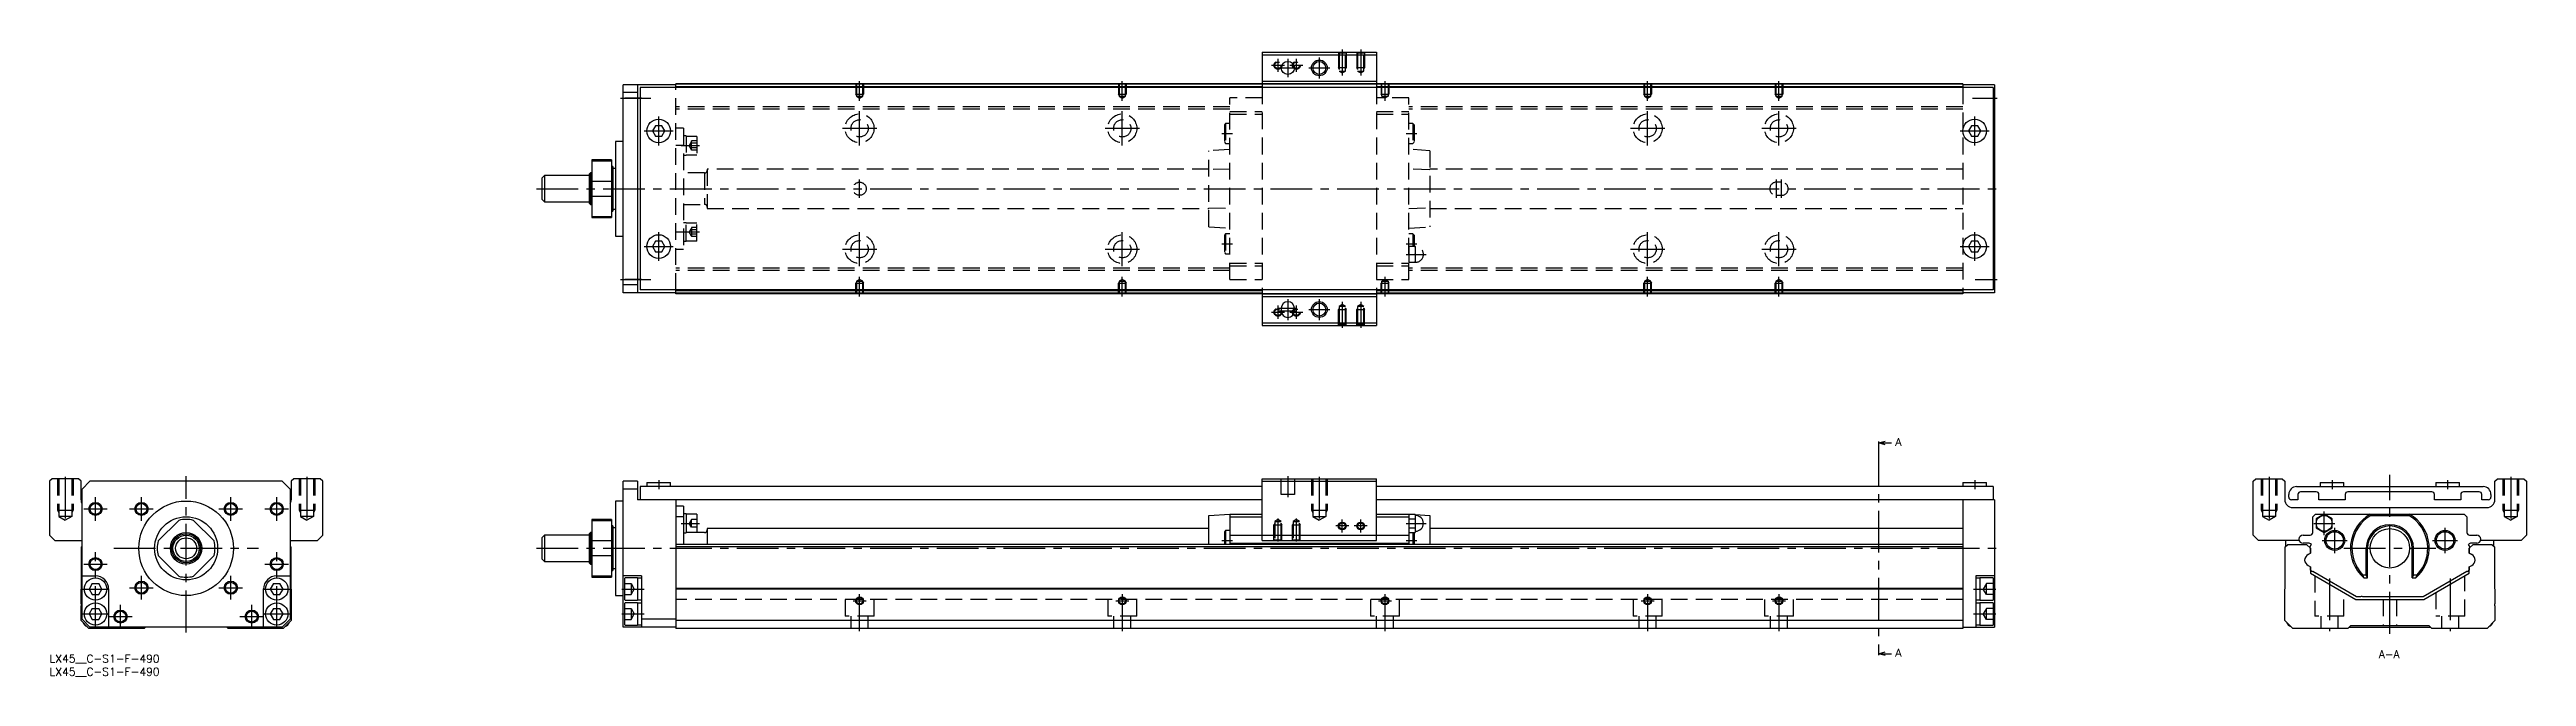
# Model space of a CAD drawing. Extents: x 0 to 943, y -8 to 230.
import ezdxf

# ---------------------------------------------------------------- set-up
doc = ezdxf.new("R2010")
doc.units = 0
doc.header["$LTSCALE"] = 0.5
doc.linetypes.add('CENTER', pattern=[50.8, 31.75, -6.35, 6.35, -6.35])
doc.linetypes.add('DASHED', pattern=[19.05, 12.7, -6.35])
for name, color, linetype in [('MSM_CENTER', 1, 'CENTER'), ('MSM_CONTINUOUS', 7, 'CONTINUOUS'), ('MSM_DASHED', 4, 'DASHED'), ('MSM_NARROW', 5, 'CONTINUOUS'), ('MSM_PART_NUMBER', 7, 'CONTINUOUS')]:
    doc.layers.add(name, color=color, linetype=linetype)
doc.styles.get("Standard").update_dxf_attribs({"font": 'txt.shx', "height": 3, "bigfont": 'bigfont.shx'})

# ---------------------------------------------------------------- blocks, each defined once
blk = doc.blocks.new('*U3')
at = {"layer": 'MSM_PART_NUMBER'}
blk.add_text('LX45__C-S1-F-490', height=3, dxfattribs=at).set_placement((0, -3))
blk = doc.blocks.new('*U4')
at = {"layer": 'MSM_PART_NUMBER'}
blk.add_text('LX45__C-S1-F-490', height=3, dxfattribs=at).set_placement((0, -8))

msp = doc.modelspace()

# ---------------------------------------------------------------- linework, layer by layer
at = {"layer": 'MSM_CENTER'}
for p, q in [((467.65, 226.88), (467.65, 221.88)), ((471.4, 226.88), (471.4, 219.88)), ((474.65, 226.88), (474.65, 221.88)), ((483.4, 227.38), (483.4, 219.38)), ((492.15, 230.38), (492.15, 220.47)), ((499.15, 230.38), (499.15, 220.47)), ((308.4, 210.87), (308.4, 218.38)), ((408.4, 210.87), (408.4, 218.38)), ((465.15, 224.38), (470.15, 224.38)), ((467.9, 223.38), (474.9, 223.38)), ((472.15, 224.38), (477.15, 224.38)), ((479.4, 223.38), (487.4, 223.38)), ((508.4, 218.38), (508.4, 210.87)), ((608.4, 210.87), (608.4, 218.38)), ((658.4, 210.87), (658.4, 218.38)), ((217.4, 211.88), (228.9, 211.88)), ((732.07, 211.88), (741.4, 211.88)), ((226.4, 199.38), (237.4, 199.38)), ((231.9, 193.88), (231.9, 204.88)), ((301.9, 200.38), (314.9, 200.38)), ((308.4, 193.88), (308.4, 206.88)), ((401.9, 200.38), (414.9, 200.38)), ((408.4, 193.88), (408.4, 206.88)), ((446.25, 198.38), (450.35, 198.38)), ((516.45, 198.38), (520.55, 198.38)), ((601.9, 200.38), (614.9, 200.38)), ((608.4, 193.88), (608.4, 206.88)), ((651.9, 200.38), (664.9, 200.38)), ((658.4, 193.88), (658.4, 206.88)), ((727.4, 199.38), (738.4, 199.38)), ((732.9, 193.88), (732.9, 204.88)), ((240.4, 193.83), (247.4, 193.83)), ((308.4, 173.88), (308.4, 180.88)), ((657.4, 173.88), (657.4, 180.88)), ((659.4, 173.88), (659.4, 180.88)), ((185.4, 177.38), (742.4, 177.38)), ((231.9, 149.88), (231.9, 160.88)), ((240.4, 160.92), (247.4, 160.92)), ((308.4, 147.88), (308.4, 160.88)), ((408.4, 147.88), (408.4, 160.88)), ((608.4, 147.88), (608.4, 160.88)), ((658.4, 147.88), (658.4, 160.88)), ((732.9, 149.88), (732.9, 160.88)), ((226.4, 155.38), (237.4, 155.38)), ((301.9, 154.38), (314.9, 154.38)), ((401.9, 154.38), (414.9, 154.38)), ((446.25, 156.38), (450.35, 156.38)), ((516.45, 156.38), (520.55, 156.38)), ((516.45, 152.38), (524.05, 152.38)), ((601.9, 154.38), (614.9, 154.38)), ((651.9, 154.38), (664.9, 154.38)), ((727.4, 155.38), (738.4, 155.38)), ((217.4, 142.88), (228.9, 142.88)), ((308.4, 136.38), (308.4, 143.89)), ((408.4, 136.38), (408.4, 143.89)), ((508.4, 143.89), (508.4, 136.38)), ((608.4, 136.38), (608.4, 143.89)), ((658.4, 136.38), (658.4, 143.89)), ((733.07, 142.88), (741.4, 142.88)), ((467.65, 132.88), (467.65, 127.88)), ((471.4, 135.38), (471.4, 127.38)), ((474.65, 132.88), (474.65, 127.88)), ((483.4, 135.38), (483.4, 127.38)), ((492.15, 134.29), (492.15, 124.38)), ((499.15, 134.29), (499.15, 124.38)), ((465.15, 130.38), (470.15, 130.38)), ((467.9, 131.88), (474.9, 131.88)), ((467.9, 130.88), (474.9, 130.88)), ((472.15, 130.38), (477.15, 130.38)), ((479.4, 131.38), (487.4, 131.38)), ((696.28, 80.12), (696.28, 0.88)), ((6, 67.76), (6, 50.18)), ((52, 8.5), (52, 68)), ((98, 67.76), (98, 50.18)), ((231.9, 66.5), (231.9, 63)), ((471.4, 68), (471.4, 60)), ((483.4, 67.76), (483.4, 50.18)), ((732.9, 66.5), (732.9, 63)), ((844.96, 67.76), (844.96, 50.18)), ((868.96, 66.5), (868.96, 63)), ((890.96, 8), (890.96, 68.5)), ((912.96, 66.5), (912.96, 63)), ((936.96, 67.76), (936.96, 50.18)), ((17.5, 51), (17.5, 60)), ((35, 51), (35, 60)), ((69, 51), (69, 60)), ((86.5, 51), (86.5, 60)), ((13, 55.5), (22, 55.5)), ((30.5, 55.5), (39.5, 55.5)), ((64.5, 55.5), (73.5, 55.5)), ((82, 55.5), (91, 55.5)), ((240.4, 50), (247.4, 50)), ((467.65, 51.81), (467.65, 43.1)), ((474.65, 51.81), (474.65, 43.1)), ((494.65, 49), (489.65, 49)), ((492.15, 46.5), (492.15, 51.5)), ((501.65, 49), (496.65, 49)), ((499.15, 46.5), (499.15, 51.5)), ((516.45, 50), (524.05, 50)), ((861.96, 50), (869.96, 50)), ((865.96, 45.54), (865.96, 54.46)), ((869.96, 38.7), (869.96, 48.3)), ((911.96, 38.7), (911.96, 48.3)), ((17.5, 10.25), (17.5, 39)), ((24.5, 40.5), (79.5, 40.5)), ((86.5, 10.25), (86.5, 39)), ((185.4, 40.5), (742.4, 40.5)), ((446.25, 43.5), (450.35, 43.5)), ((516.45, 43.5), (520.55, 43.5)), ((865.16, 43.5), (874.76, 43.5)), ((873.46, 40.5), (908.46, 40.5)), ((907.16, 43.5), (916.76, 43.5)), ((13, 34.5), (22, 34.5)), ((35, 21), (35, 30)), ((69, 21), (69, 30)), ((82, 34.5), (91, 34.5)), ((867.96, 28.97), (867.96, 9)), ((913.96, 28.97), (913.96, 9)), ((12.25, 25), (22.75, 25)), ((27, 10), (27, 19)), ((30.5, 25.5), (39.5, 25.5)), ((64.5, 25.5), (73.5, 25.5)), ((77, 10), (77, 19)), ((81.25, 25), (91.75, 25)), ((217.9, 25), (226.4, 25)), ((305.9, 20.5), (310.9, 20.5)), ((308.4, 9), (308.4, 23)), ((405.9, 20.5), (410.9, 20.5)), ((408.4, 23), (408.4, 9)), ((505.9, 20.5), (510.9, 20.5)), ((508.4, 23), (508.4, 9)), ((605.9, 20.5), (610.9, 20.5)), ((608.4, 23), (608.4, 9)), ((655.9, 20.5), (660.9, 20.5)), ((658.4, 23), (658.4, 9)), ((732.4, 25), (740.9, 25)), ((12.25, 15.5), (22.75, 15.5)), ((22.5, 14.5), (31.5, 14.5)), ((72.5, 14.5), (81.5, 14.5)), ((81.25, 15.5), (91.75, 15.5)), ((217.9, 15.5), (226.4, 15.5)), ((732.4, 15.5), (740.9, 15.5))]:
    msp.add_line(p, q, dxfattribs=at)
at = {"layer": 'MSM_CONTINUOUS'}
for p, q in [((461.65, 229.38), (461.65, 215.88)), ((461.65, 229.38), (505.15, 229.38)), ((461.65, 228.38), (505.15, 228.38)), ((505.15, 229.38), (505.15, 215.88)), ((238.4, 216.98), (218.4, 216.98)), ((218.4, 137.78), (218.4, 216.98)), ((223.9, 216.98), (223.9, 137.78)), ((728.4, 217.38), (238.4, 217.38)), ((238.4, 215.88), (238.4, 217.38)), ((461.65, 217.18), (238.4, 217.18)), ((461.65, 218.38), (505.15, 218.38)), ((461.65, 217.38), (505.15, 217.38)), ((728.4, 217.18), (505.15, 217.18)), ((728.4, 217.38), (728.4, 215.88)), ((740.4, 216.98), (728.4, 216.98)), ((740.4, 216.98), (740.4, 137.78)), ((223.9, 213.98), (218.4, 213.98)), ((739.9, 215.88), (224.9, 215.88)), ((224.9, 215.88), (224.9, 138.88)), ((461.65, 216.18), (238.4, 216.18)), ((728.4, 216.18), (505.15, 216.18)), ((739.9, 215.88), (739.9, 138.88)), ((230.74, 201.38), (229.59, 199.38)), ((229.59, 199.38), (230.74, 197.38)), ((233.05, 201.38), (230.74, 201.38)), ((234.2, 199.38), (233.05, 201.38)), ((233.05, 197.38), (234.2, 199.38)), ((731.74, 201.38), (730.59, 199.38)), ((730.59, 199.38), (731.74, 197.38)), ((734.05, 201.38), (731.74, 201.38)), ((735.2, 199.38), (734.05, 201.38)), ((734.05, 197.38), (735.2, 199.38)), ((215.4, 195.38), (215.4, 159.38)), ((218.4, 195.38), (215.4, 195.38)), ((230.74, 197.38), (233.05, 197.38)), ((731.74, 197.38), (734.05, 197.38)), ((188.4, 182.38), (187.4, 181.38)), ((187.4, 181.38), (187.4, 173.38)), ((188.4, 182.38), (188.4, 172.38)), ((205.4, 182.38), (188.4, 182.38)), ((205.9, 183.38), (205.4, 182.88)), ((205.4, 182.88), (205.4, 171.88)), ((205.9, 183.38), (205.9, 171.38)), ((206.4, 183.38), (205.9, 183.38)), ((213.9, 188.38), (206.4, 188.38)), ((206.4, 188.38), (206.4, 166.38)), ((206.4, 188.01), (213.9, 188.01)), ((213.9, 180.17), (206.4, 180.17)), ((213.9, 188.38), (213.9, 166.38)), ((214.4, 185.88), (213.9, 185.88)), ((214.4, 185.88), (214.4, 168.88)), ((215.4, 185.13), (214.4, 185.13)), ((187.4, 173.38), (188.4, 172.38)), ((188.4, 172.38), (205.4, 172.38)), ((205.4, 171.88), (205.9, 171.38)), ((205.9, 171.38), (206.4, 171.38)), ((206.4, 174.58), (213.9, 174.58)), ((213.9, 166.74), (206.4, 166.74)), ((206.4, 166.38), (213.9, 166.38)), ((213.9, 168.88), (214.4, 168.88)), ((214.4, 169.63), (215.4, 169.63)), ((215.4, 159.38), (218.4, 159.38)), ((230.74, 157.38), (229.59, 155.38)), ((229.59, 155.38), (230.74, 153.38)), ((233.05, 157.38), (230.74, 157.38)), ((230.74, 153.38), (233.05, 153.38)), ((234.2, 155.38), (233.05, 157.38)), ((233.05, 153.38), (234.2, 155.38)), ((731.74, 157.38), (730.59, 155.38)), ((730.59, 155.38), (731.74, 153.38)), ((734.05, 157.38), (731.74, 157.38)), ((731.74, 153.38), (734.05, 153.38)), ((735.2, 155.38), (734.05, 157.38)), ((734.05, 153.38), (735.2, 155.38)), ((223.9, 140.78), (218.4, 140.78)), ((238.4, 137.78), (218.4, 137.78)), ((739.9, 138.88), (224.9, 138.88)), ((238.4, 137.38), (238.4, 138.88)), ((461.65, 138.58), (238.4, 138.58)), ((461.65, 137.58), (238.4, 137.58)), ((728.4, 137.38), (238.4, 137.38)), ((461.65, 138.88), (461.65, 125.38)), ((461.65, 137.38), (505.15, 137.38)), ((461.65, 136.38), (505.15, 136.38)), ((505.15, 138.88), (505.15, 125.38)), ((728.4, 138.58), (505.15, 138.58)), ((728.4, 137.58), (505.15, 137.58)), ((728.4, 138.88), (728.4, 137.38)), ((740.4, 137.78), (728.4, 137.78)), ((461.65, 126.38), (505.15, 126.38)), ((461.65, 125.38), (505.15, 125.38)), ((468.9, 131.88), (468.9, 130.88)), ((473.9, 130.88), (473.9, 131.88)), ((696.28, 80.62), (698.78, 81.29)), ((696.28, 81.12), (696.28, 80.12)), ((696.28, 80.62), (701.28, 80.62)), ((698.78, 79.95), (696.28, 80.62)), ((1, 67), (0, 66)), ((11, 67), (1, 67)), ((12, 66), (11, 67)), ((93, 67), (92, 66)), ((103, 67), (93, 67)), ((104, 66), (103, 67)), ((461.65, 67), (505.15, 67)), ((461.65, 43.5), (461.65, 67)), ((505.15, 43.5), (505.15, 67)), ((838.96, 66), (839.96, 67)), ((839.96, 67), (849.96, 67)), ((849.96, 67), (850.96, 66)), ((930.96, 66), (931.96, 67)), ((931.96, 67), (941.96, 67)), ((941.96, 67), (942.96, 66)), ((0, 66), (0, 45.5)), ((12, 59), (12, 66)), ((15.4, 66), (12.4, 63)), ((12.4, 13.5), (12.4, 63)), ((88.6, 66), (15.4, 66)), ((91.6, 63), (88.6, 66)), ((91.6, 63), (91.6, 13.5)), ((92, 66), (92, 59)), ((104, 45.5), (104, 66)), ((218.4, 58.5), (215.4, 58.5)), ((215.4, 58.5), (215.4, 22.5)), ((223.9, 66), (218.4, 66)), ((218.4, 10.5), (218.4, 66)), ((223.9, 63), (218.4, 63)), ((223.9, 66), (223.9, 59)), ((461.65, 59), (223.9, 59)), ((224.9, 64), (224.9, 59)), ((461.65, 64), (224.9, 64)), ((227.4, 65.5), (227.4, 64)), ((227.4, 65.5), (236.4, 65.5)), ((236.4, 64), (236.4, 65.5)), ((238.4, 59), (238.4, 10)), ((461.65, 66), (505.15, 66)), ((739.9, 64), (505.15, 64)), ((740.4, 59), (505.15, 59)), ((728.4, 65.5), (728.4, 64)), ((728.4, 65.5), (737.4, 65.5)), ((728.4, 59), (728.4, 10)), ((737.4, 64), (737.4, 65.5)), ((739.9, 64), (739.9, 59)), ((740.4, 59), (740.4, 10.5)), ((838.96, 45.5), (838.96, 66)), ((850.96, 66), (850.96, 59)), ((852.46, 60), (852.46, 61)), ((855.96, 59), (853.46, 59)), ((855.46, 64), (926.46, 64)), ((855.96, 61), (855.96, 59)), ((862.96, 62), (856.96, 62)), ((863.96, 59), (863.96, 61)), ((873.96, 59), (863.96, 59)), ((864.46, 65.5), (873.46, 65.5)), ((864.46, 65.5), (864.46, 64)), ((873.46, 64), (873.46, 65.5)), ((873.96, 61), (873.96, 59)), ((906.96, 62), (874.96, 62)), ((907.96, 59), (907.96, 61)), ((917.96, 59), (907.96, 59)), ((908.46, 65.5), (917.46, 65.5)), ((908.46, 65.5), (908.46, 64)), ((917.46, 64), (917.46, 65.5)), ((917.96, 61), (917.96, 59)), ((924.96, 62), (918.96, 62)), ((925.96, 59), (925.96, 61)), ((928.46, 59), (925.96, 59)), ((929.46, 61), (929.46, 60)), ((930.96, 59), (930.96, 66)), ((942.96, 66), (942.96, 45.5)), ((41.36, 43.3), (49.2, 51.14)), ((54.8, 51.14), (62.64, 43.3)), ((213.9, 51.5), (206.4, 51.5)), ((206.4, 51.5), (206.4, 29.5)), ((206.4, 51.14), (213.9, 51.14)), ((213.9, 51.5), (213.9, 29.5)), ((214.4, 49), (213.9, 49)), ((214.4, 49), (214.4, 32)), ((215.4, 48.25), (214.4, 48.25)), ((241.4, 56.5), (238.4, 56.5)), ((241.4, 52.5), (238.4, 52.5)), ((241.4, 56.5), (241.4, 42)), ((242.4, 53.65), (241.4, 53.65)), ((242.4, 53.65), (242.4, 46.35)), ((246.4, 53.5), (242.4, 53.5)), ((246.4, 53.5), (246.4, 46.5)), ((250.4, 48), (250.4, 42)), ((441.35, 48), (250.4, 48)), ((441.35, 53), (449.35, 53.5)), ((441.35, 42), (441.35, 53)), ((447.75, 47.3), (447.25, 46.8)), ((449.35, 47.3), (447.75, 47.3)), ((447.75, 47.3), (447.75, 42)), ((449.35, 53.5), (461.65, 53.5)), ((449.35, 53.5), (449.35, 42)), ((449.35, 52.5), (461.65, 52.5)), ((505.15, 53.5), (517.45, 53.5)), ((505.15, 52.5), (517.45, 52.5)), ((517.45, 53.5), (518.02, 53.46)), ((517.45, 53.5), (517.45, 42)), ((517.57, 53.46), (517.45, 53)), ((517.45, 52.41), (517.45, 52.6)), ((517.57, 53.46), (519.92, 53.46)), ((517.57, 51.73), (519.92, 51.73)), ((517.57, 48.27), (519.92, 48.27)), ((520.05, 53), (519.92, 53.46)), ((519.95, 53.34), (525.45, 53)), ((520.05, 47), (520.05, 53)), ((525.45, 53), (525.45, 42)), ((728.4, 48), (525.45, 48)), ((853.96, 56), (927.96, 56)), ((861.61, 52.5), (862.61, 53.5)), ((861.61, 46.5), (861.61, 52.5)), ((862.61, 53.5), (919.31, 53.5)), ((865.96, 53.46), (862.96, 51.73)), ((862.96, 51.73), (862.96, 48.27)), ((862.96, 48.27), (865.96, 46.54)), ((868.96, 51.73), (865.96, 53.46)), ((865.96, 46.54), (868.96, 48.27)), ((868.96, 48.27), (868.96, 51.73)), ((883.48, 53.5), (883.73, 53)), ((883.73, 53), (898.2, 53)), ((898.2, 53), (898.45, 53.5)), ((919.31, 53.5), (920.31, 52.5)), ((920.31, 52.5), (920.31, 46.5)), ((0, 45.5), (2, 43.5)), ((2, 43.5), (12.4, 43.5)), ((12.2, 41), (12.4, 41.2)), ((12.2, 25.2), (12.2, 41)), ((91.6, 43.5), (102, 43.5)), ((91.6, 41.2), (91.8, 41)), ((91.8, 41), (91.8, 25.2)), ((102, 43.5), (104, 45.5)), ((188.4, 45.5), (187.4, 44.5)), ((187.4, 44.5), (187.4, 36.5)), ((205.4, 45.5), (188.4, 45.5)), ((188.4, 45.5), (188.4, 35.5)), ((205.9, 46.5), (205.4, 46)), ((205.4, 46), (205.4, 35)), ((206.4, 46.5), (205.9, 46.5)), ((205.9, 46.5), (205.9, 34.5)), ((213.9, 43.3), (206.4, 43.3)), ((728.4, 42), (238.4, 42)), ((728.4, 41), (238.4, 41)), ((241.4, 46.35), (242.4, 46.35)), ((249.4, 46.5), (242.4, 46.5)), ((447.25, 46.8), (447.25, 42)), ((449.35, 45.5), (517.45, 45.5)), ((449.35, 42.4), (517.45, 42.4)), ((461.65, 43.5), (505.15, 43.5)), ((517.45, 47), (517.57, 46.54)), ((517.57, 46.54), (519.92, 46.54)), ((519.05, 46.54), (519.05, 42)), ((519.55, 46.54), (519.55, 42)), ((519.92, 46.54), (520.05, 47)), ((840.96, 43.5), (838.96, 45.5)), ((856.43, 43.5), (840.96, 43.5)), ((851.16, 41), (852.16, 42)), ((851.16, 25.2), (851.16, 41)), ((851.36, 41.2), (851.36, 43.5)), ((852.16, 42), (859.21, 42)), ((857.91, 45.5), (860.61, 45.5)), ((860.21, 42.4), (857.91, 42.4)), ((859.21, 42), (860.71, 40.5)), ((860.71, 38.61), (859.82, 38.1)), ((860.66, 40.55), (860.66, 41.2)), ((860.71, 40.5), (860.71, 38.61)), ((881.96, 30.44), (881.96, 40.5)), ((882.46, 29.22), (882.46, 40.5)), ((899.46, 29.22), (899.46, 40.5)), ((899.96, 30.44), (899.96, 40.5)), ((921.21, 40.5), (922.71, 42)), ((921.26, 40.55), (921.21, 40.5)), ((921.21, 40.5), (921.21, 38.61)), ((921.21, 38.61), (921.21, 40.5)), ((922.11, 38.1), (921.21, 38.61)), ((921.26, 41.2), (921.26, 40.55)), ((921.31, 45.5), (924.01, 45.5)), ((924.01, 42.4), (921.71, 42.4)), ((922.71, 42), (929.76, 42)), ((940.96, 43.5), (925.5, 43.5)), ((929.76, 42), (930.76, 41)), ((930.56, 41.2), (930.56, 43.5)), ((930.76, 41), (930.76, 25.2)), ((942.96, 45.5), (940.96, 43.5)), ((12.4, 30), (17.5, 30)), ((49.2, 29.86), (41.36, 37.7)), ((62.64, 37.7), (54.8, 29.86)), ((86.5, 30), (91.6, 30)), ((187.4, 36.5), (188.4, 35.5)), ((188.4, 35.5), (205.4, 35.5)), ((205.4, 35), (205.9, 34.5)), ((205.9, 34.5), (206.4, 34.5)), ((206.4, 37.7), (213.9, 37.7)), ((213.9, 29.86), (206.4, 29.86)), ((206.4, 29.5), (213.9, 29.5)), ((213.9, 32), (214.4, 32)), ((214.4, 32.75), (215.4, 32.75)), ((225.4, 30), (218.4, 30)), ((218.9, 29), (218.9, 21)), ((223.9, 29.25), (219.15, 29.25)), ((223.9, 29.25), (223.9, 20.75)), ((225.4, 29.15), (223.9, 29.15)), ((225.4, 30), (225.4, 10.5)), ((733.4, 30), (733.4, 10.5)), ((740.4, 30), (733.4, 30)), ((734.9, 29.15), (733.4, 29.15)), ((739.9, 29.25), (734.9, 29.25)), ((734.9, 29.25), (734.9, 20.75)), ((739.9, 29.25), (739.9, 20.75)), ((859.82, 33.9), (860.71, 33.39)), ((860.71, 33.39), (860.71, 31)), ((860.71, 31), (878.03, 21)), ((861.66, 31.61), (861.46, 31.61)), ((878.3, 22), (861.66, 31.61)), ((880.6, 30.44), (881.96, 30.44)), ((881.08, 29.22), (882.46, 29.22)), ((882.46, 29.22), (881.96, 30.44)), ((899.96, 30.44), (899.46, 29.22)), ((899.46, 29.22), (900.85, 29.22)), ((899.96, 30.44), (901.32, 30.44)), ((920.26, 31.61), (903.63, 22)), ((903.89, 21), (921.21, 31)), ((920.46, 31.61), (920.26, 31.61)), ((921.21, 33.39), (922.11, 33.9)), ((921.21, 33.39), (921.21, 32.13)), ((921.21, 31), (921.21, 33.39)), ((12, 25), (12.2, 25.2)), ((12, 19.4), (12, 25)), ((16.27, 27.12), (15.05, 25)), ((15.05, 25), (16.27, 22.88)), ((16.27, 27.12), (18.73, 27.12)), ((16.27, 22.88), (18.73, 22.88)), ((19.95, 25), (18.73, 27.12)), ((18.73, 22.88), (19.95, 25)), ((22.5, 25), (22.5, 10.5)), ((81.5, 10.5), (81.5, 25)), ((85.27, 27.12), (84.05, 25)), ((84.05, 25), (85.27, 22.88)), ((85.27, 27.12), (87.73, 27.12)), ((85.27, 22.88), (87.73, 22.88)), ((88.95, 25), (87.73, 27.12)), ((87.73, 22.88), (88.95, 25)), ((91.8, 25.2), (92, 25)), ((92, 25), (92, 13)), ((215.4, 22.5), (218.4, 22.5)), ((218.9, 19.5), (218.9, 11.5)), ((219.15, 20.75), (223.9, 20.75)), ((223.9, 19.75), (219.15, 19.75)), ((223.9, 20.85), (225.4, 20.85)), ((223.9, 19.75), (223.9, 11.25)), ((225.4, 19.65), (223.9, 19.65)), ((728.4, 25.2), (238.4, 25.2)), ((728.4, 25), (238.4, 25)), ((733.4, 20.85), (734.9, 20.85)), ((734.9, 19.65), (733.4, 19.65)), ((734.9, 20.75), (739.9, 20.75)), ((739.9, 19.75), (734.9, 19.75)), ((734.9, 19.75), (734.9, 11.25)), ((739.9, 19.75), (739.9, 11.25)), ((850.96, 25), (851.16, 25.2)), ((850.96, 13), (850.96, 25)), ((878.03, 21), (903.89, 21)), ((879.81, 22), (878.3, 22)), ((903.63, 22), (880.61, 22)), ((930.76, 25.2), (930.96, 25)), ((930.96, 25), (930.96, 19.4)), ((12, 13), (12, 18.6)), ((15, 10), (12, 13)), ((15.4, 10.5), (12.4, 13.5)), ((36, 10), (15, 10)), ((16.27, 17.62), (15.05, 15.5)), ((15.05, 15.5), (16.27, 13.38)), ((88.6, 10.5), (15.4, 10.5)), ((16.27, 17.62), (18.73, 17.62)), ((16.27, 13.38), (18.73, 13.38)), ((19.95, 15.5), (18.73, 17.62)), ((18.73, 13.38), (19.95, 15.5)), ((36.5, 10.5), (36, 10)), ((68, 10), (67.5, 10.5)), ((89, 10), (68, 10)), ((85.27, 17.62), (84.05, 15.5)), ((84.05, 15.5), (85.27, 13.38)), ((85.27, 17.62), (87.73, 17.62)), ((85.27, 13.38), (87.73, 13.38)), ((88.95, 15.5), (87.73, 17.62)), ((87.73, 13.38), (88.95, 15.5)), ((91.6, 13.5), (88.6, 10.5)), ((92, 13), (89, 10)), ((238.4, 10.5), (218.4, 10.5)), ((219.15, 11.25), (223.9, 11.25)), ((223.9, 11.35), (225.4, 11.35)), ((238.4, 13.5), (225.4, 13.5)), ((728.4, 13), (238.4, 13)), ((728.4, 10), (238.4, 10)), ((728.4, 10.5), (740.4, 10.5)), ((733.4, 11.35), (734.9, 11.35)), ((734.9, 11.25), (739.9, 11.25)), ((853.96, 10), (850.96, 13)), ((874.96, 10), (853.96, 10)), ((875.96, 11), (874.96, 10)), ((875.46, 10.5), (906.46, 10.5)), ((905.96, 11), (875.96, 11)), ((906.96, 10), (905.96, 11)), ((927.96, 10), (906.96, 10)), ((930.96, 13), (927.96, 10)), ((930.96, 18.6), (930.96, 13)), ((696.28, 0.38), (698.78, 1.05)), ((696.28, 0.88), (696.28, -0.12)), ((696.28, 0.38), (701.28, 0.38)), ((698.78, -0.29), (696.28, 0.38))]:
    msp.add_line(p, q, dxfattribs=at)
for centre, radius in [((471.4, 223.38), 2.5), ((483.4, 223.38), 2.46), ((231.9, 199.38), 4.5), ((732.9, 199.38), 4.5), ((231.9, 155.38), 4.5), ((732.9, 155.38), 4.5), ((483.4, 131.38), 2.46), ((17.5, 55.5), 2.07), ((35, 55.5), 2.07), ((52, 40.5), 18), ((69, 55.5), 2.07), ((86.5, 55.5), 2.07), ((52, 40.5), 12), ((492.15, 49), 1.23), ((499.15, 49), 1.23), ((865.96, 50), 3), ((869.96, 43.5), 3.8), ((890.96, 40.5), 7.5), ((911.96, 43.5), 3.8), ((52, 40.5), 6), ((52, 40.5), 5.5), ((52, 40.5), 5), ((52, 40.5), 4), ((869.96, 43.5), 3.3), ((911.96, 43.5), 3.3), ((17.5, 25), 4.25), ((17.5, 34.5), 2.07), ((86.5, 25), 4.25), ((86.5, 34.5), 2.07), ((17.5, 15.5), 4.25), ((35, 25.5), 2.07), ((69, 25.5), 2.07), ((86.5, 15.5), 4.25), ((308.4, 20.5), 1.23), ((408.4, 20.5), 1.23), ((508.4, 20.5), 1.23), ((608.4, 20.5), 1.23), ((658.4, 20.5), 1.23), ((27, 14.5), 2.07), ((77, 14.5), 2.07)]:
    msp.add_circle(centre, radius, dxfattribs=at)
for centre, radius, start, end in [((471.4, 131.88), 2.5, 0, 180), ((471.4, 130.88), 2.5, 180, 0), ((15, 59), 3, 180, 209.92525), ((89, 59), 3, 330.07238, 0), ((853.96, 59), 3, 180, 270), ((855.46, 61), 3, 90, 180), ((853.46, 60), 1, 180, 270), ((856.96, 61), 1, 90, 180), ((862.96, 61), 1, 0, 90), ((874.96, 61), 1, 90, 180), ((906.96, 61), 1, 0, 90), ((918.96, 61), 1, 90, 180), ((924.96, 61), 1, 0, 90), ((926.46, 61), 3, 0, 90), ((927.96, 59), 3, 270, 0), ((928.46, 60), 1, 270, 0), ((52, 40.5), 11, 75.27264, 104.72736), ((249.4, 47.5), 1, 270, 0), ((520.75, 52.57), 3.31, 164.22771, 179.4294), ((520.75, 52.63), 3.31, 180.57378, 195.76911), ((530.33, 49.95), 12.89, 172.03062, 179.75617), ((530.9, 50.1), 13.46, 180.40698, 187.80623), ((520.75, 47.37), 3.31, 164.22771, 179.4294), ((520.75, 47.44), 3.31, 180.57378, 195.76911), ((516.74, 52.56), 3.31, 0.57378, 15.76911), ((516.74, 52.63), 3.31, 344.22771, 359.4294), ((507.06, 49.94), 12.98, 0.27192, 7.94129), ((506.59, 50.1), 13.46, 352.19377, 359.59302), ((516.74, 47.37), 3.31, 0.57378, 15.76911), ((516.74, 47.43), 3.31, 344.22771, 359.4294), ((520.05, 50), 3, 270, 90), ((890.96, 40.5), 15, 119.92643, 228.76392), ((890.96, 40.5), 14.44, 120.05097, 224.15139), ((890.96, 40.5), 9, 0, 180), ((890.96, 40.5), 8.5, 0, 180), ((890.96, 40.5), 14.44, 315.84861, 59.94903), ((890.96, 40.5), 15, 311.23608, 60.07357), ((52, 40.5), 11, 165.27264, 194.72736), ((52, 40.5), 11, 345.27264, 14.72736), ((857.91, 43.95), 1.55, 90, 270), ((861.12, 35.85), 2.6, 120.00003, 176.58933), ((860.21, 41.4), 1, 30.09191, 90), ((860.61, 46.5), 1, 270, 0), ((861.46, 41.2), 0.8, 118.74892, 180), ((921.31, 46.5), 1, 180, 270), ((921.71, 41.4), 1, 90, 149.90809), ((920.46, 41.2), 0.8, 0, 61.25108), ((920.81, 35.85), 2.6, 3.41067, 59.99996), ((924.01, 43.95), 1.55, 270, 90), ((17.5, 25), 5, 0, 90), ((52, 40.5), 11, 255.27264, 284.72736), ((86.5, 25), 5, 90, 180), ((219.15, 29), 0.25, 90, 180), ((861.12, 36.15), 2.6, 183.41067, 239.99996), ((861.46, 32.41), 0.8, 200.36413, 270), ((893.19, 34.62), 13.26, 198.36858, 204.03004), ((888.67, 34.65), 13.33, 335.98509, 341.61629), ((920.46, 32.41), 0.8, 270, 339.62763), ((920.81, 36.15), 2.6, 300.00004, 356.58933), ((11.7, 19), 0.5, 306.8699, 53.1301), ((219.15, 21), 0.25, 180, 270), ((219.15, 19.5), 0.25, 90, 180), ((880.21, 21.7), 0.5, 36.8699, 143.1301), ((931.26, 19), 0.5, 126.8699, 233.1301), ((15.4, 13.5), 3, 201.81505, 248.18495), ((88.6, 13.5), 3, 291.81368, 338.18632), ((219.15, 11.5), 0.25, 180, 270), ((854.36, 13.5), 3, 201.81368, 248.18632), ((927.56, 13.5), 3, 291.81505, 338.18495)]:
    msp.add_arc(centre, radius, start, end, dxfattribs=at)
at = {"layer": 'MSM_DASHED'}
for p, q in [((490.65, 229.38), (490.92, 229.1)), ((490.65, 229.38), (490.65, 223.38)), ((490.92, 229.1), (490.92, 222.18)), ((490.92, 229.1), (493.38, 229.1)), ((493.38, 229.1), (493.65, 229.38)), ((493.38, 222.18), (493.38, 229.1)), ((493.65, 229.38), (493.65, 223.38)), ((497.65, 229.38), (497.92, 229.1)), ((497.65, 229.38), (497.65, 223.38)), ((497.92, 229.1), (497.92, 222.18)), ((497.92, 229.1), (500.38, 229.1)), ((500.38, 229.1), (500.65, 229.38)), ((500.38, 222.18), (500.38, 229.1)), ((500.65, 229.38), (500.65, 223.38)), ((306.9, 217.38), (306.9, 213.38)), ((307.17, 217.38), (307.17, 212.58)), ((309.63, 212.58), (309.63, 217.38)), ((309.9, 217.38), (309.9, 213.38)), ((406.9, 217.38), (406.9, 213.38)), ((407.17, 217.38), (407.17, 212.58)), ((409.63, 212.58), (409.63, 217.38)), ((409.9, 217.38), (409.9, 213.38)), ((505.15, 217.38), (461.65, 217.38)), ((493.65, 223.38), (490.65, 223.38)), ((490.92, 222.91), (490.65, 223.38)), ((490.92, 222.18), (492.15, 221.47)), ((490.92, 222.18), (493.38, 222.18)), ((492.15, 221.47), (493.38, 222.18)), ((493.38, 222.91), (493.65, 223.38)), ((500.65, 223.38), (497.65, 223.38)), ((497.92, 222.91), (497.65, 223.38)), ((497.92, 222.18), (499.15, 221.47)), ((497.92, 222.18), (500.38, 222.18)), ((499.15, 221.47), (500.38, 222.18)), ((500.38, 222.91), (500.65, 223.38)), ((506.9, 217.38), (506.9, 213.38)), ((507.17, 212.58), (507.17, 217.38)), ((509.63, 217.38), (509.63, 212.58)), ((509.9, 217.38), (509.9, 213.38)), ((606.9, 217.38), (606.9, 213.38)), ((607.17, 217.38), (607.17, 212.58)), ((609.63, 212.58), (609.63, 217.38)), ((609.9, 217.38), (609.9, 213.38)), ((656.9, 217.38), (656.9, 213.38)), ((657.17, 217.38), (657.17, 212.58)), ((659.63, 212.58), (659.63, 217.38)), ((659.9, 217.38), (659.9, 213.38)), ((225.4, 211.88), (218.4, 211.88)), ((238.4, 138.88), (238.4, 215.88)), ((449.35, 208.52), (238.4, 208.52)), ((449.35, 207.63), (238.4, 207.63)), ((306.9, 213.38), (309.9, 213.38)), ((307.17, 212.91), (306.9, 213.38)), ((307.17, 212.58), (308.4, 211.87)), ((307.17, 212.58), (309.63, 212.58)), ((308.4, 211.87), (309.63, 212.58)), ((309.63, 212.91), (309.9, 213.38)), ((406.9, 213.38), (409.9, 213.38)), ((407.17, 212.91), (406.9, 213.38)), ((407.17, 212.58), (409.63, 212.58)), ((407.17, 212.58), (408.4, 211.87)), ((408.4, 211.87), (409.63, 212.58)), ((409.63, 212.91), (409.9, 213.38)), ((461.65, 211.98), (449.35, 211.98)), ((449.35, 142.78), (449.35, 211.98)), ((461.65, 215.88), (461.65, 138.88)), ((505.15, 215.88), (505.15, 138.88)), ((517.45, 211.98), (505.15, 211.98)), ((506.9, 213.38), (509.9, 213.38)), ((507.17, 212.91), (506.9, 213.38)), ((507.17, 212.58), (509.63, 212.58)), ((508.4, 211.87), (507.17, 212.58)), ((509.63, 212.58), (508.4, 211.87)), ((509.63, 212.91), (509.9, 213.38)), ((517.45, 142.78), (517.45, 211.98)), ((728.4, 208.52), (517.45, 208.52)), ((728.4, 207.63), (517.45, 207.63)), ((606.9, 213.38), (609.9, 213.38)), ((607.17, 212.91), (606.9, 213.38)), ((607.17, 212.58), (609.63, 212.58)), ((607.17, 212.58), (608.4, 211.87)), ((608.4, 211.87), (609.63, 212.58)), ((609.63, 212.91), (609.9, 213.38)), ((656.9, 213.38), (659.9, 213.38)), ((657.17, 212.91), (656.9, 213.38)), ((657.17, 212.58), (659.63, 212.58)), ((657.17, 212.58), (658.4, 211.87)), ((658.4, 211.87), (659.63, 212.58)), ((659.63, 212.91), (659.9, 213.38)), ((728.4, 215.88), (728.4, 138.88)), ((241.4, 200.38), (238.4, 200.38)), ((241.4, 200.38), (241.4, 154.38)), ((447.75, 202.18), (447.25, 201.68)), ((447.25, 201.68), (447.25, 195.08)), ((447.75, 202.18), (447.75, 194.58)), ((449.35, 202.18), (447.75, 202.18)), ((449.35, 206.73), (461.65, 206.73)), ((449.35, 205.73), (461.65, 205.73)), ((505.15, 206.73), (517.45, 206.73)), ((505.15, 205.73), (517.45, 205.73)), ((519.05, 202.18), (517.45, 202.18)), ((519.05, 202.18), (519.05, 194.58)), ((519.55, 201.68), (519.05, 202.18)), ((519.55, 201.68), (519.55, 195.08)), ((241.4, 193.9), (238.4, 193.9)), ((242.4, 197.48), (241.4, 197.48)), ((241.4, 190.18), (242.4, 190.18)), ((242.4, 197.48), (242.4, 190.18)), ((246.4, 197.33), (242.4, 197.33)), ((242.4, 190.33), (246.4, 190.33)), ((244.4, 195.33), (243.53, 193.83)), ((244.4, 192.33), (243.53, 193.83)), ((244.4, 192.1), (244.4, 195.56)), ((246.4, 195.56), (244.4, 195.56)), ((246.4, 194.7), (244.4, 194.7)), ((246.4, 192.96), (244.4, 192.96)), ((246.4, 192.1), (244.4, 192.1)), ((246.4, 197.33), (246.4, 190.33)), ((449.35, 192.38), (441.35, 191.82)), ((441.35, 162.93), (441.35, 191.82)), ((447.25, 195.08), (447.75, 194.58)), ((447.75, 194.58), (449.35, 194.58)), ((517.45, 194.58), (519.05, 194.58)), ((525.45, 191.82), (517.45, 192.38)), ((519.05, 194.58), (519.55, 195.08)), ((525.45, 191.82), (525.45, 162.93)), ((249.4, 183.38), (241.4, 183.38)), ((249.4, 183.38), (249.4, 171.38)), ((250.4, 184.88), (250.4, 169.88)), ((441.35, 184.88), (250.4, 184.88)), ((449.35, 184.86), (441.35, 184.61)), ((525.45, 184.61), (517.45, 184.86)), ((728.4, 184.88), (525.45, 184.88)), ((659.4, 179.88), (657.4, 179.88)), ((241.4, 171.38), (249.4, 171.38)), ((250.4, 169.88), (441.35, 169.88)), ((441.35, 170.14), (449.35, 169.89)), ((517.45, 169.89), (525.45, 170.14)), ((525.45, 169.88), (728.4, 169.88)), ((657.4, 174.88), (659.4, 174.88)), ((241.4, 160.85), (238.4, 160.85)), ((241.4, 164.57), (242.4, 164.57)), ((242.4, 157.27), (242.4, 164.57)), ((242.4, 164.42), (246.4, 164.42)), ((244.4, 162.42), (243.53, 160.92)), ((244.4, 159.42), (243.53, 160.92)), ((244.4, 162.65), (244.4, 159.19)), ((246.4, 162.65), (244.4, 162.65)), ((246.4, 161.79), (244.4, 161.79)), ((246.4, 157.42), (246.4, 164.42)), ((441.35, 162.93), (449.35, 162.38)), ((517.45, 162.38), (525.45, 162.93)), ((238.4, 154.38), (241.4, 154.38)), ((242.4, 157.27), (241.4, 157.27)), ((246.4, 157.42), (242.4, 157.42)), ((246.4, 160.05), (244.4, 160.05)), ((246.4, 159.19), (244.4, 159.19)), ((447.75, 160.18), (447.25, 159.68)), ((447.25, 159.68), (447.25, 153.08)), ((447.25, 153.08), (447.75, 152.58)), ((447.75, 160.18), (447.75, 152.58)), ((449.35, 160.18), (447.75, 160.18)), ((447.75, 152.58), (449.35, 152.58)), ((519.05, 160.18), (517.45, 160.18)), ((520.05, 155.38), (517.45, 155.38)), ((517.57, 152.38), (519.92, 152.38)), ((519.55, 159.68), (519.05, 160.18)), ((519.05, 160.18), (519.05, 155.38)), ((519.55, 159.68), (519.55, 155.38)), ((520.05, 149.38), (520.05, 155.38)), ((225.4, 142.88), (218.4, 142.88)), ((449.35, 147.13), (238.4, 147.13)), ((449.35, 146.23), (238.4, 146.23)), ((307.17, 141.84), (306.9, 141.38)), ((308.4, 142.89), (307.17, 142.18)), ((307.17, 142.18), (307.17, 137.38)), ((307.17, 142.18), (309.63, 142.18)), ((309.63, 142.18), (308.4, 142.89)), ((309.63, 137.38), (309.63, 142.18)), ((309.63, 141.84), (309.9, 141.38)), ((407.17, 141.84), (406.9, 141.38)), ((408.4, 142.89), (407.17, 142.18)), ((407.17, 142.18), (409.63, 142.18)), ((407.17, 142.18), (407.17, 137.38)), ((409.63, 142.18), (408.4, 142.89)), ((409.63, 137.38), (409.63, 142.18)), ((409.63, 141.84), (409.9, 141.38)), ((449.35, 149.03), (461.65, 149.03)), ((449.35, 148.03), (461.65, 148.03)), ((449.35, 142.78), (461.65, 142.78)), ((505.15, 149.03), (517.45, 149.03)), ((505.15, 148.03), (517.45, 148.03)), ((505.15, 142.78), (517.45, 142.78)), ((507.17, 141.84), (506.9, 141.38)), ((507.17, 142.18), (508.4, 142.89)), ((507.17, 142.18), (509.63, 142.18)), ((507.17, 137.38), (507.17, 142.18)), ((508.4, 142.89), (509.63, 142.18)), ((509.63, 142.18), (509.63, 137.38)), ((509.63, 141.84), (509.9, 141.38)), ((517.45, 149.38), (520.05, 149.38)), ((728.4, 147.13), (517.45, 147.13)), ((728.4, 146.23), (517.45, 146.23)), ((607.17, 141.84), (606.9, 141.38)), ((608.4, 142.89), (607.17, 142.18)), ((607.17, 142.18), (609.63, 142.18)), ((607.17, 142.18), (607.17, 137.38)), ((609.63, 142.18), (608.4, 142.89)), ((609.63, 137.38), (609.63, 142.18)), ((609.63, 141.84), (609.9, 141.38)), ((657.17, 141.84), (656.9, 141.38)), ((658.4, 142.89), (657.17, 142.18)), ((657.17, 142.18), (659.63, 142.18)), ((657.17, 142.18), (657.17, 137.38)), ((659.63, 142.18), (658.4, 142.89)), ((659.63, 137.38), (659.63, 142.18)), ((659.63, 141.84), (659.9, 141.38)), ((306.9, 137.38), (306.9, 141.38)), ((306.9, 141.38), (309.9, 141.38)), ((309.9, 137.38), (309.9, 141.38)), ((406.9, 141.38), (409.9, 141.38)), ((406.9, 137.38), (406.9, 141.38)), ((409.9, 137.38), (409.9, 141.38)), ((505.15, 137.38), (461.65, 137.38)), ((492.15, 133.29), (490.92, 132.58)), ((490.92, 132.58), (490.92, 125.65)), ((493.38, 132.58), (490.92, 132.58)), ((493.38, 132.58), (492.15, 133.29)), ((493.38, 125.65), (493.38, 132.58)), ((499.15, 133.29), (497.92, 132.58)), ((497.92, 132.58), (497.92, 125.65)), ((500.38, 132.58), (497.92, 132.58)), ((500.38, 132.58), (499.15, 133.29)), ((500.38, 125.65), (500.38, 132.58)), ((506.9, 141.38), (509.9, 141.38)), ((506.9, 137.38), (506.9, 141.38)), ((509.9, 137.38), (509.9, 141.38)), ((606.9, 141.38), (609.9, 141.38)), ((606.9, 137.38), (606.9, 141.38)), ((609.9, 137.38), (609.9, 141.38)), ((656.9, 141.38), (659.9, 141.38)), ((656.9, 137.38), (656.9, 141.38)), ((659.9, 137.38), (659.9, 141.38)), ((490.92, 131.84), (490.65, 131.38)), ((490.65, 125.38), (490.65, 131.38)), ((490.65, 131.38), (493.65, 131.38)), ((490.92, 125.65), (490.65, 125.38)), ((493.38, 125.65), (490.92, 125.65)), ((493.38, 131.84), (493.65, 131.38)), ((493.65, 125.38), (493.38, 125.65)), ((493.65, 125.38), (493.65, 131.38)), ((497.92, 131.84), (497.65, 131.38)), ((497.65, 125.38), (497.65, 131.38)), ((497.65, 131.38), (500.65, 131.38)), ((497.92, 125.65), (497.65, 125.38)), ((500.38, 125.65), (497.92, 125.65)), ((500.38, 131.84), (500.65, 131.38)), ((500.65, 125.38), (500.38, 125.65)), ((500.65, 125.38), (500.65, 131.38)), ((3, 67), (3, 55)), ((3.54, 67), (3.54, 52.6)), ((8.46, 67), (8.46, 52.6)), ((9, 67), (9, 55)), ((95, 67), (95, 55)), ((95.54, 67), (95.54, 52.6)), ((100.46, 67), (100.46, 52.6)), ((101, 67), (101, 55)), ((468.9, 61), (468.9, 67)), ((473.9, 67), (473.9, 61)), ((480.4, 67), (480.4, 55)), ((480.94, 67), (480.94, 52.6)), ((485.85, 67), (485.85, 52.6)), ((486.4, 67), (486.4, 55)), ((841.96, 67), (841.96, 55)), ((842.51, 67), (842.51, 52.6)), ((847.42, 67), (847.42, 52.6)), ((847.96, 67), (847.96, 55)), ((933.96, 67), (933.96, 55)), ((934.51, 67), (934.51, 52.6)), ((939.42, 67), (939.42, 52.6)), ((939.96, 67), (939.96, 55)), ((473.9, 61), (468.9, 61)), ((868.96, 65.5), (868.96, 63)), ((912.96, 65.5), (912.96, 63)), ((3, 55), (9, 55)), ((3, 55), (3.54, 54.06)), ((8.46, 52.6), (3.54, 52.6)), ((3.54, 52.6), (6, 51.18)), ((8.46, 52.6), (6, 51.18)), ((9, 55), (8.46, 54.06)), ((95, 55), (101, 55)), ((95, 55), (95.54, 54.06)), ((100.46, 52.6), (95.54, 52.6)), ((95.54, 52.6), (98, 51.18)), ((100.46, 52.6), (98, 51.18)), ((101, 55), (100.46, 54.06)), ((244.4, 51.5), (243.53, 50)), ((244.4, 48.5), (243.53, 50)), ((244.4, 48.5), (244.4, 51.5)), ((246.4, 51.5), (244.4, 51.5)), ((244.4, 50), (246.4, 50)), ((246.4, 48.5), (244.4, 48.5)), ((466.42, 49.97), (466.15, 49.5)), ((466.15, 43.5), (466.15, 49.5)), ((466.15, 49.5), (469.15, 49.5)), ((467.65, 51.41), (466.42, 50.7)), ((466.42, 50.7), (466.42, 43.77)), ((466.42, 50.7), (468.88, 50.7)), ((468.88, 50.7), (467.65, 51.41)), ((468.88, 43.77), (468.88, 50.7)), ((468.88, 49.97), (469.15, 49.5)), ((469.15, 43.5), (469.15, 49.5)), ((473.42, 49.97), (473.15, 49.5)), ((473.15, 43.5), (473.15, 49.5)), ((473.15, 49.5), (476.15, 49.5)), ((474.65, 51.41), (473.42, 50.7)), ((473.42, 50.7), (475.88, 50.7)), ((473.42, 50.7), (473.42, 43.77)), ((475.88, 50.7), (474.65, 51.41)), ((475.88, 43.77), (475.88, 50.7)), ((475.88, 49.97), (476.15, 49.5)), ((476.15, 43.5), (476.15, 49.5)), ((480.4, 55), (486.4, 55)), ((480.4, 55), (480.94, 54.06)), ((480.94, 52.6), (485.85, 52.6)), ((480.94, 52.6), (483.4, 51.18)), ((485.85, 52.6), (483.4, 51.18)), ((486.4, 55), (485.85, 54.06)), ((841.96, 55), (847.96, 55)), ((841.96, 55), (842.51, 54.06)), ((847.42, 52.6), (842.51, 52.6)), ((842.51, 52.6), (844.96, 51.18)), ((847.42, 52.6), (844.96, 51.18)), ((847.96, 55), (847.42, 54.06)), ((933.96, 55), (939.96, 55)), ((933.96, 55), (934.51, 54.06)), ((934.51, 52.6), (939.42, 52.6)), ((934.51, 52.6), (936.96, 51.18)), ((939.42, 52.6), (936.96, 51.18)), ((939.96, 55), (939.42, 54.06)), ((466.42, 43.77), (466.15, 43.5)), ((466.42, 43.77), (468.88, 43.77)), ((469.15, 43.5), (468.88, 43.77)), ((473.42, 43.77), (473.15, 43.5)), ((473.42, 43.77), (475.88, 43.77)), ((476.15, 43.5), (475.88, 43.77)), ((859.82, 38.1), (860.71, 38.61)), ((860.71, 40.5), (860.66, 40.55)), ((860.71, 38.61), (860.71, 40.5)), ((921.21, 38.61), (922.11, 38.1)), ((860.71, 32.13), (860.71, 33.39)), ((862.46, 29.99), (862.46, 14.7)), ((919.46, 14.7), (919.46, 29.99)), ((218.9, 27.12), (221.4, 27.12)), ((218.9, 25), (221.4, 25)), ((218.9, 22.88), (221.4, 22.88)), ((221.4, 27.12), (221.4, 22.88)), ((221.4, 27.12), (222.62, 25)), ((221.4, 22.88), (222.62, 25)), ((728.4, 21), (238.4, 21)), ((302.9, 21), (302.9, 14.7)), ((313.9, 14.7), (313.9, 21)), ((402.9, 21), (402.9, 14.7)), ((413.9, 14.7), (413.9, 21)), ((502.9, 21), (502.9, 14.7)), ((513.9, 14.7), (513.9, 21)), ((602.9, 21), (602.9, 14.7)), ((613.9, 14.7), (613.9, 21)), ((652.9, 21), (652.9, 14.7)), ((663.9, 14.7), (663.9, 21)), ((737.4, 27.12), (736.17, 25)), ((737.4, 22.88), (736.17, 25)), ((737.4, 22.88), (737.4, 27.12)), ((739.9, 27.12), (737.4, 27.12)), ((737.4, 25), (739.9, 25)), ((739.9, 22.88), (737.4, 22.88)), ((873.46, 14.7), (873.46, 23.64)), ((888.46, 21), (888.46, 11)), ((893.46, 21), (893.46, 11)), ((908.46, 23.64), (908.46, 14.7)), ((218.9, 17.62), (221.4, 17.62)), ((218.9, 15.5), (221.4, 15.5)), ((218.9, 13.38), (221.4, 13.38)), ((221.4, 17.62), (221.4, 13.38)), ((221.4, 17.62), (222.62, 15.5)), ((221.4, 13.38), (222.62, 15.5)), ((313.9, 14.7), (302.9, 14.7)), ((305.1, 14.7), (305.1, 10)), ((311.7, 10), (311.7, 14.7)), ((413.9, 14.7), (402.9, 14.7)), ((405.1, 14.7), (405.1, 10)), ((411.7, 10), (411.7, 14.7)), ((513.9, 14.7), (502.9, 14.7)), ((505.1, 14.7), (505.1, 10)), ((511.7, 10), (511.7, 14.7)), ((613.9, 14.7), (602.9, 14.7)), ((605.1, 14.7), (605.1, 10)), ((611.7, 10), (611.7, 14.7)), ((663.9, 14.7), (652.9, 14.7)), ((655.1, 14.7), (655.1, 10)), ((661.7, 10), (661.7, 14.7)), ((737.4, 17.62), (736.17, 15.5)), ((737.4, 13.38), (736.17, 15.5)), ((737.4, 13.38), (737.4, 17.62)), ((739.9, 17.62), (737.4, 17.62)), ((737.4, 15.5), (739.9, 15.5)), ((739.9, 13.38), (737.4, 13.38)), ((873.46, 14.7), (862.46, 14.7)), ((864.66, 14.7), (864.66, 10)), ((871.26, 10), (871.26, 14.7)), ((919.46, 14.7), (908.46, 14.7)), ((910.66, 14.7), (910.66, 10)), ((917.26, 10), (917.26, 14.7))]:
    msp.add_line(p, q, dxfattribs=at)
for centre, radius in [((467.65, 224.38), 1.5), ((467.65, 224.38), 1.23), ((474.65, 224.38), 1.5), ((474.65, 224.38), 1.23), ((308.4, 200.38), 5.5), ((308.4, 200.38), 3.3), ((408.4, 200.38), 5.5), ((408.4, 200.38), 3.3), ((608.4, 200.38), 5.5), ((608.4, 200.38), 3.3), ((658.4, 200.38), 5.5), ((658.4, 200.38), 3.3), ((308.4, 177.38), 2.5), ((308.4, 154.38), 5.5), ((308.4, 154.38), 3.3), ((408.4, 154.38), 5.5), ((408.4, 154.38), 3.3), ((608.4, 154.38), 5.5), ((608.4, 154.38), 3.3), ((658.4, 154.38), 5.5), ((658.4, 154.38), 3.3), ((467.65, 130.38), 1.5), ((467.65, 130.38), 1.23), ((474.65, 130.38), 1.5), ((474.65, 130.38), 1.23)]:
    msp.add_circle(centre, radius, dxfattribs=at)
for centre, radius, start, end in [((249.4, 184.38), 1, 270, 0), ((657.4, 177.38), 2.5, 90, 270), ((659.4, 177.38), 2.5, 270, 90), ((249.4, 170.38), 1, 0, 90), ((527.14, 153.83), 9.69, 170.8086, 179.713), ((527.14, 153.92), 9.7, 180.28862, 189.18978), ((527.14, 150.83), 9.69, 170.8086, 179.713), ((527.14, 150.92), 9.7, 180.28862, 189.18978), ((510.35, 153.83), 9.7, 0.28862, 9.18978), ((510.35, 153.92), 9.69, 350.8086, 359.713), ((510.35, 150.83), 9.7, 0.28862, 9.18978), ((510.35, 150.92), 9.69, 350.8086, 359.713), ((520.05, 152.38), 3, 270, 90)]:
    msp.add_arc(centre, radius, start, end, dxfattribs=at)
at = {"layer": 'MSM_NARROW'}
for centre, radius in [((483.4, 223.38), 3), ((483.4, 131.38), 3), ((17.5, 55.5), 2.5), ((35, 55.5), 2.5), ((69, 55.5), 2.5), ((86.5, 55.5), 2.5), ((492.15, 49), 1.5), ((499.15, 49), 1.5), ((17.5, 34.5), 2.5), ((86.5, 34.5), 2.5), ((35, 25.5), 2.5), ((69, 25.5), 2.5), ((308.4, 20.5), 1.5), ((408.4, 20.5), 1.5), ((508.4, 20.5), 1.5), ((608.4, 20.5), 1.5), ((658.4, 20.5), 1.5), ((27, 14.5), 2.5), ((77, 14.5), 2.5)]:
    msp.add_circle(centre, radius, dxfattribs=at)

# ---------------------------------------------------------------- block references
at = {"layer": 'MSM_CONTINUOUS'}
for name in ['*U3', '*U4']:
    msp.add_blockref(name, (0, 0), dxfattribs=at)

# ---------------------------------------------------------------- texts
at = {"layer": 'MSM_PART_NUMBER'}
for s, p in [('A', (702.69, 79.49)), ('A', (702.69, -0.75)), ('A-A', (886.7, -1.28))]:
    msp.add_text(s, height=3, dxfattribs=at).set_placement(p)

doc.saveas('drawing.dxf')
